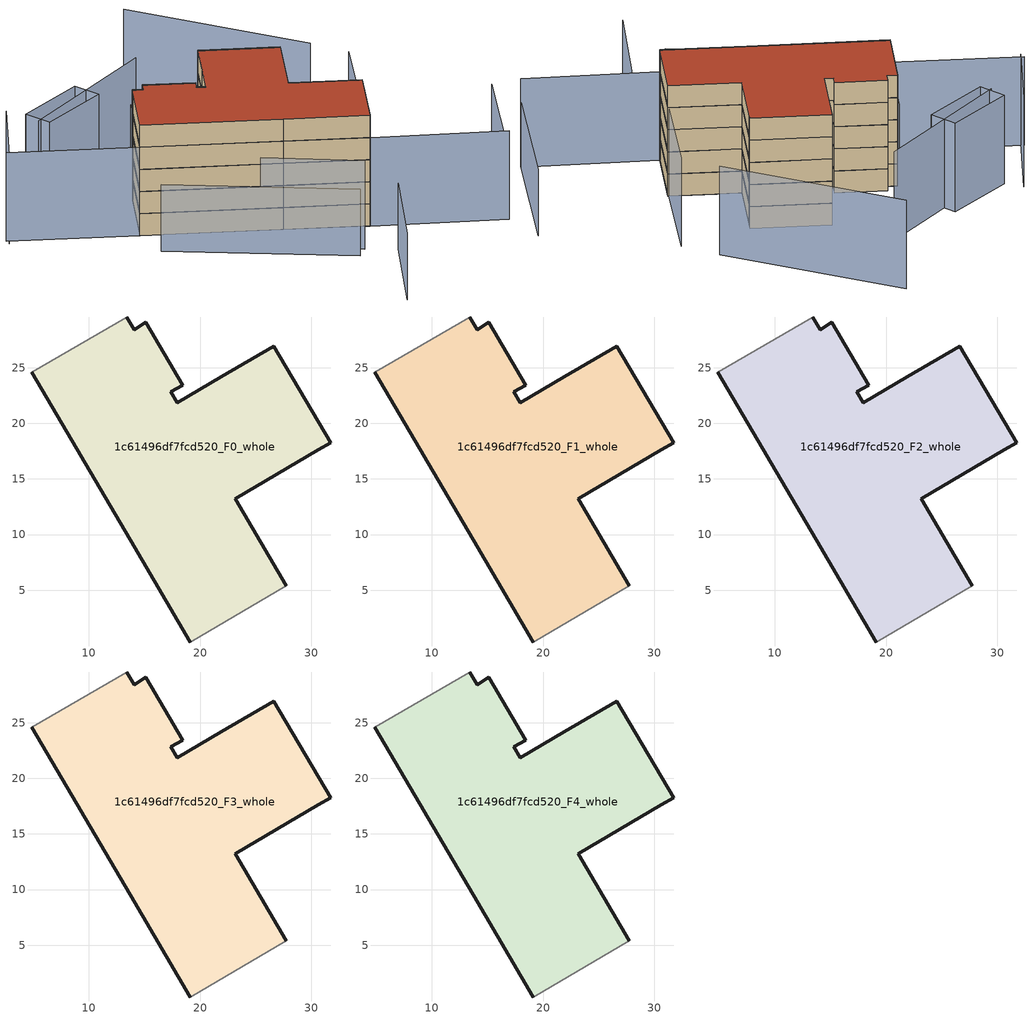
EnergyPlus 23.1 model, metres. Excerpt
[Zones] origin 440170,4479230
1c61496df7fcd520_F0_whole
 floor ground (EU_floor_Construction): 27.75,5.41 23.18,13.22 30.65,17.62 31.76,18.27 26.63,26.96 21.91,24.19 17.94,21.84 17.38,22.83 18.42,23.45 15.11,29.08 14.06,28.45 13.38,29.57 4.84,24.6 13.73,9.51 19.12,0.33 z0
 wall outside (EU_wall_Construction): 13.38,29.57 14.06,28.45 15.11,29.08 18.42,23.45 17.38,22.83 17.94,21.84 21.91,24.19 26.63,26.96 31.76,18.27 30.65,17.62 23.18,13.22 27.75,5.41 / 19.12,0.33 13.73,9.51 4.84,24.6 z0:3
 wall adiabatic (EU_wall_Construction): 27.75,5.41 19.12,0.33 / 4.84,24.6 13.38,29.57 z0:3
1c61496df7fcd520_F1_whole
 floor to 1c61496df7fcd520_F0_whole (EU_floor_Construction): 27.75,5.41 23.18,13.22 30.65,17.62 31.76,18.27 26.63,26.96 21.91,24.19 17.94,21.84 17.38,22.83 18.42,23.45 15.11,29.08 14.06,28.45 13.38,29.57 4.84,24.6 13.73,9.51 19.12,0.33 z3
 wall outside (EU_wall_Construction): 13.38,29.57 14.06,28.45 15.11,29.08 18.42,23.45 17.38,22.83 17.94,21.84 21.91,24.19 26.63,26.96 31.76,18.27 30.65,17.62 23.18,13.22 27.75,5.41 / 19.12,0.33 13.73,9.51 4.84,24.6 z3:6
 wall adiabatic (EU_wall_Construction): 27.75,5.41 19.12,0.33 / 4.84,24.6 13.38,29.57 z3:6
1c61496df7fcd520_F2_whole
 floor to 1c61496df7fcd520_F1_whole (EU_floor_Construction): 27.75,5.41 23.18,13.22 30.65,17.62 31.76,18.27 26.63,26.96 21.91,24.19 17.94,21.84 17.38,22.83 18.42,23.45 15.11,29.08 14.06,28.45 13.38,29.57 4.84,24.6 13.73,9.51 19.12,0.33 z6
 wall outside (EU_wall_Construction): 13.38,29.57 14.06,28.45 15.11,29.08 18.42,23.45 17.38,22.83 17.94,21.84 21.91,24.19 26.63,26.96 31.76,18.27 30.65,17.62 23.18,13.22 27.75,5.41 / 19.12,0.33 13.73,9.51 4.84,24.6 z6:9
 wall adiabatic (EU_wall_Construction): 27.75,5.41 19.12,0.33 / 4.84,24.6 13.38,29.57 z6:9
1c61496df7fcd520_F3_whole
 floor to 1c61496df7fcd520_F2_whole (EU_floor_Construction): 27.75,5.41 23.18,13.22 30.65,17.62 31.76,18.27 26.63,26.96 21.91,24.19 17.94,21.84 17.38,22.83 18.42,23.45 15.11,29.08 14.06,28.45 13.38,29.57 4.84,24.6 13.73,9.51 19.12,0.33 z9
 wall outside (EU_wall_Construction): 13.38,29.57 14.06,28.45 15.11,29.08 18.42,23.45 17.38,22.83 17.94,21.84 21.91,24.19 26.63,26.96 31.76,18.27 30.65,17.62 23.18,13.22 27.75,5.41 / 19.12,0.33 13.73,9.51 4.84,24.6 z9:12
 wall adiabatic (EU_wall_Construction): 27.75,5.41 19.12,0.33 / 4.84,24.6 13.38,29.57 z9:12
1c61496df7fcd520_F4_whole
 floor to 1c61496df7fcd520_F3_whole (EU_floor_Construction): 27.75,5.41 23.18,13.22 30.65,17.62 31.76,18.27 26.63,26.96 21.91,24.19 17.94,21.84 17.38,22.83 18.42,23.45 15.11,29.08 14.06,28.45 13.38,29.57 4.84,24.6 13.73,9.51 19.12,0.33 z12
 wall outside (EU_wall_Construction): 13.38,29.57 14.06,28.45 15.11,29.08 18.42,23.45 17.38,22.83 17.94,21.84 21.91,24.19 26.63,26.96 31.76,18.27 30.65,17.62 23.18,13.22 27.75,5.41 / 19.12,0.33 13.73,9.51 4.84,24.6 z12:15
 wall adiabatic (EU_wall_Construction): 27.75,5.41 19.12,0.33 / 4.84,24.6 13.38,29.57 z12:15
 roof outside (EU_roof_Construction): 26.63,26.96 31.76,18.27 30.65,17.62 23.18,13.22 27.75,5.41 19.12,0.33 13.73,9.51 4.84,24.6 13.38,29.57 14.06,28.45 15.11,29.08 18.42,23.45 17.38,22.83 17.94,21.84 21.91,24.19 z15
shading: 39.83,17.97 38.76,42.52 / 15.12,30.59 4.85,24.59 / 4.85,24.59 -3.43,38.75 / 7.05,43.59 -3.79,38.14 / 27.21,35.54 6.33,38.89 / 8.42,10.07 12.99,-1.83 / 27.94,-14.24 19.12,0.33 / 19.12,0.33 39.57,12.71 / 7.29,41.08 16.84,38.95 / 16.84,38.95 16.03,35.33 / 16.03,35.33 6.48,37.46 / 6.48,37.46 7.29,41.08 z0:12; 2.04,20.47 11.19,-2.03 / 2.51,-12.42 14.71,-5.53 / 28.38,-13.97 44.33,-4.31 z0:9
[Building]
EU S2 Campaign: North Axis=0; Terrain=City; Solar Distribution=FullExterior
[Site:Location]
Madrid: Latitude=40.5; Longitude=-3.5; Time Zone=1; Elevation=609
[SizingPeriod:WeatherFileDays]
AnnualSizingPeriod: Begin Month=1; Begin Day of Month=1; End Month=12; End Day of Month=31; Day of Week for Start Day=Monday; Use Weather File Daylight Saving Period=No; Use Weather File Rain and Snow Indicators=No
[MATERIAL]
EU_InternalMass_Material: Roughness=MediumRough; Thickness=0.1; Conductivity=1; Density=1800; Specific Heat=900; Thermal Absorptance=0.9; Solar Absorptance=0.7; Visible Absorptance=0.7
[MATERIAL:NOMASS] Roughness=MediumRough; Thermal Absorptance=0.9; Solar Absorptance=0.7; Visible Absorptance=0.7
Name | Thermal Resistance
EU_wall_NoMass | 1.60022
EU_roof_NoMass | 1.57597
EU_floor_NoMass | 0.470652
[CONSTRUCTION]
EU_wall_Construction: EU_wall_NoMass
EU_roof_Construction: EU_roof_NoMass
EU_floor_Construction: EU_floor_NoMass
EU_InternalMass_Construction: EU_InternalMass_Material
[ZONE] Type=1; Multiplier=1; Ceiling Height=autocalculate; Volume=1167.63; Floor Area=autocalculate; Part of Total Floor Area=Yes
1c61496df7fcd520_F0_whole; 1c61496df7fcd520_F1_whole; 1c61496df7fcd520_F2_whole; 1c61496df7fcd520_F3_whole; 1c61496df7fcd520_F4_whole
[INTERNALMASS] Construction=EU_InternalMass_Construction; Surface Area=389.204
Name | Zone or ZoneList
1c61496df7fcd520_F0_whole_EU_InternalMass | 1c61496df7fcd520_F0_whole
1c61496df7fcd520_F1_whole_EU_InternalMass | 1c61496df7fcd520_F1_whole
1c61496df7fcd520_F2_whole_EU_InternalMass | 1c61496df7fcd520_F2_whole
1c61496df7fcd520_F3_whole_EU_InternalMass | 1c61496df7fcd520_F3_whole
1c61496df7fcd520_F4_whole_EU_InternalMass | 1c61496df7fcd520_F4_whole
[OTHEREQUIPMENT] Fuel Type=Electricity; Design Level Calculation Method=Watts/Area; Power per Zone Floor Area=1; Fraction Latent=0; Fraction Radiant=0; Fraction Lost=0; Carbon Dioxide Generation Rate=0; EndUse Subcategory=EU_Step8_InternalGains
Name | Zone or ZoneList or Space or SpaceList | Schedule
EU_Step8_InternalGain_1c61496df7fcd520_F0_whole_f000 | 1c61496df7fcd520_F0_whole | EU_Step8_GainSchedule_1c61496df7fcd520_F0_whole_f000
EU_Step8_InternalGain_1c61496df7fcd520_F1_whole_f000 | 1c61496df7fcd520_F1_whole | EU_Step8_GainSchedule_1c61496df7fcd520_F1_whole_f000
EU_Step8_InternalGain_1c61496df7fcd520_F2_whole_f000 | 1c61496df7fcd520_F2_whole | EU_Step8_GainSchedule_1c61496df7fcd520_F2_whole_f000
EU_Step8_InternalGain_1c61496df7fcd520_F3_whole_f000 | 1c61496df7fcd520_F3_whole | EU_Step8_GainSchedule_1c61496df7fcd520_F3_whole_f000
EU_Step8_InternalGain_1c61496df7fcd520_F4_whole_f000 | 1c61496df7fcd520_F4_whole | EU_Step8_GainSchedule_1c61496df7fcd520_F4_whole_f000
[ZONEVENTILATION:DESIGNFLOWRATE] Schedule=EU_AlwaysOn; Design Flow Rate Calculation Method=AirChanges/Hour; Air Changes per Hour=0.480704; Ventilation Type=Natural; Fan Pressure Rise=0; Fan Total Efficiency=1; Constant Term Coefficient=1; Temperature Term Coefficient=0; Velocity Term Coefficient=0; Velocity Squared Term Coefficient=0; Minimum Indoor Temperature=-100; Maximum Indoor Temperature=100; Delta Temperature=-100; Minimum Outdoor Temperature=-100; Maximum Outdoor Temperature=100; Maximum Wind Speed=40
Name | Zone or ZoneList or Space or SpaceList
EU_ConstantAir_1c61496df7fcd520_F0_whole | 1c61496df7fcd520_F0_whole
EU_ConstantAir_1c61496df7fcd520_F1_whole | 1c61496df7fcd520_F1_whole
EU_ConstantAir_1c61496df7fcd520_F2_whole | 1c61496df7fcd520_F2_whole
EU_ConstantAir_1c61496df7fcd520_F3_whole | 1c61496df7fcd520_F3_whole
EU_ConstantAir_1c61496df7fcd520_F4_whole | 1c61496df7fcd520_F4_whole
[HVACTEMPLATE:THERMOSTAT] Constant Heating Setpoint=20; Constant Cooling Setpoint=50
EU_HeatOnly_1c61496df7fcd520_F0_whole; EU_HeatOnly_1c61496df7fcd520_F1_whole; EU_HeatOnly_1c61496df7fcd520_F2_whole; EU_HeatOnly_1c61496df7fcd520_F3_whole; EU_HeatOnly_1c61496df7fcd520_F4_whole
[HVACTEMPLATE:ZONE:IDEALLOADSAIRSYSTEM] System Availability Schedule=EU_AlwaysOn; Maximum Heating Supply Air Temperature=50; Minimum Cooling Supply Air Temperature=13; Maximum Heating Supply Air Humidity Ratio=0.0156; Minimum Cooling Supply Air Humidity Ratio=0.0077; Heating Limit=NoLimit; Cooling Limit=NoLimit; Heating Availability Schedule=EU_AlwaysOn; Cooling Availability Schedule=EU_CoolingOff; Dehumidification Control Type=ConstantSensibleHeatRatio; Cooling Sensible Heat Ratio=0.7; Dehumidification Setpoint=60; Humidification Control Type=None; Humidification Setpoint=30; Outdoor Air Method=None; Outdoor Air Flow Rate per Person=0.00944; Outdoor Air Flow Rate per Zone Floor Area=0; Outdoor Air Flow Rate per Zone=0; Demand Controlled Ventilation Type=None; Outdoor Air Economizer Type=NoEconomizer; Heat Recovery Type=None; Sensible Heat Recovery Effectiveness=0.7; Latent Heat Recovery Effectiveness=0.65
Name | Template Thermostat
1c61496df7fcd520_F0_whole | EU_HeatOnly_1c61496df7fcd520_F0_whole
1c61496df7fcd520_F1_whole | EU_HeatOnly_1c61496df7fcd520_F1_whole
1c61496df7fcd520_F2_whole | EU_HeatOnly_1c61496df7fcd520_F2_whole
1c61496df7fcd520_F3_whole | EU_HeatOnly_1c61496df7fcd520_F3_whole
1c61496df7fcd520_F4_whole | EU_HeatOnly_1c61496df7fcd520_F4_whole
[SIZING:ZONE] Zone Cooling Design Supply Air Temperature Input Method=SupplyAirTemperature; Zone Cooling Design Supply Air Temperature=13; Zone Heating Design Supply Air Temperature Input Method=SupplyAirTemperature; Zone Heating Design Supply Air Temperature=50; Zone Cooling Design Supply Air Humidity Ratio=0.008; Zone Heating Design Supply Air Humidity Ratio=0.008; Cooling Design Air Flow Method=DesignDay; Cooling Design Air Flow Rate=0; Cooling Minimum Air Flow per Zone Floor Area=0.000762; Cooling Minimum Air Flow=0; Cooling Minimum Air Flow Fraction=0.2; Heating Design Air Flow Method=DesignDay; Heating Design Air Flow Rate=0; Heating Maximum Air Flow per Zone Floor Area=0.002032; Heating Maximum Air Flow=0.141576; Heating Maximum Air Flow Fraction=0.3; Account for Dedicated Outdoor Air System=No; Dedicated Outdoor Air System Control Strategy=NeutralSupplyAir; Dedicated Outdoor Air Low Setpoint Temperature for Design=autosize; Dedicated Outdoor Air High Setpoint Temperature for Design=autosize; Zone Load Sizing Method=Sensible Load Only No Latent Load; Zone Latent Cooling Design Supply Air Humidity Ratio Input Method=HumidityRatioDifference; Zone Cooling Design Supply Air Humidity Ratio Difference=0.005; Zone Latent Heating Design Supply Air Humidity Ratio Input Method=HumidityRatioDifference; Zone Humidification Design Supply Air Humidity Ratio Difference=0.005
1c61496df7fcd520_F0_whole; 1c61496df7fcd520_F1_whole; 1c61496df7fcd520_F2_whole; 1c61496df7fcd520_F3_whole; 1c61496df7fcd520_F4_whole
[SCHEDULE:CONSTANT]
Name | Hourly Value
EU_AlwaysOn | 1
EU_CoolingOff | 0
[SCHEDULE:FILE] Column Number=1; Rows to Skip at Top=0; Number of Hours of Data=8760; Column Separator=Comma; Interpolate to Timestep=No; Minutes per Item=60; Adjust Schedule for Daylight Savings=Yes
Name | File
EU_Step8_GainSchedule_1c61496df7fcd520_F0_whole_f000 | ../../schedules/1c61496df7fcd520/1c61496df7fcd520_F0_whole_f000_gain.csv
EU_Step8_GainSchedule_1c61496df7fcd520_F1_whole_f000 | ../../schedules/1c61496df7fcd520/1c61496df7fcd520_F1_whole_f000_gain.csv
EU_Step8_GainSchedule_1c61496df7fcd520_F2_whole_f000 | ../../schedules/1c61496df7fcd520/1c61496df7fcd520_F2_whole_f000_gain.csv
EU_Step8_GainSchedule_1c61496df7fcd520_F3_whole_f000 | ../../schedules/1c61496df7fcd520/1c61496df7fcd520_F3_whole_f000_gain.csv
EU_Step8_GainSchedule_1c61496df7fcd520_F4_whole_f000 | ../../schedules/1c61496df7fcd520/1c61496df7fcd520_F4_whole_f000_gain.csv
